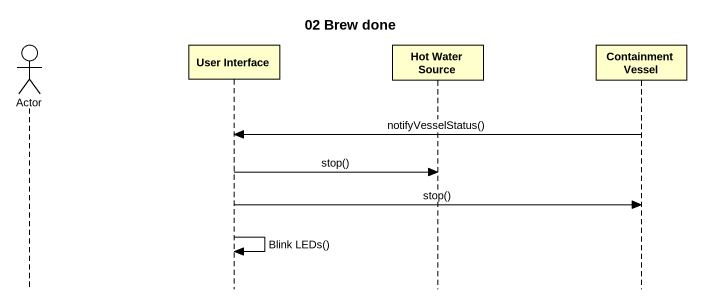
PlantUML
@startuml
title 02 Brew done
hide footbox
actor "Actor" as Actor_
participant "User Interface" as User_Interface
participant "Hot Water Source" as Hot_Water_Source
participant "Containment Vessel" as Containment_Vessel

Containment_Vessel -> User_Interface : notifyVesselStatus()
User_Interface -> Hot_Water_Source : stop()
User_Interface -> Containment_Vessel : stop()
User_Interface -> User_Interface : Blink LEDs()
@enduml
